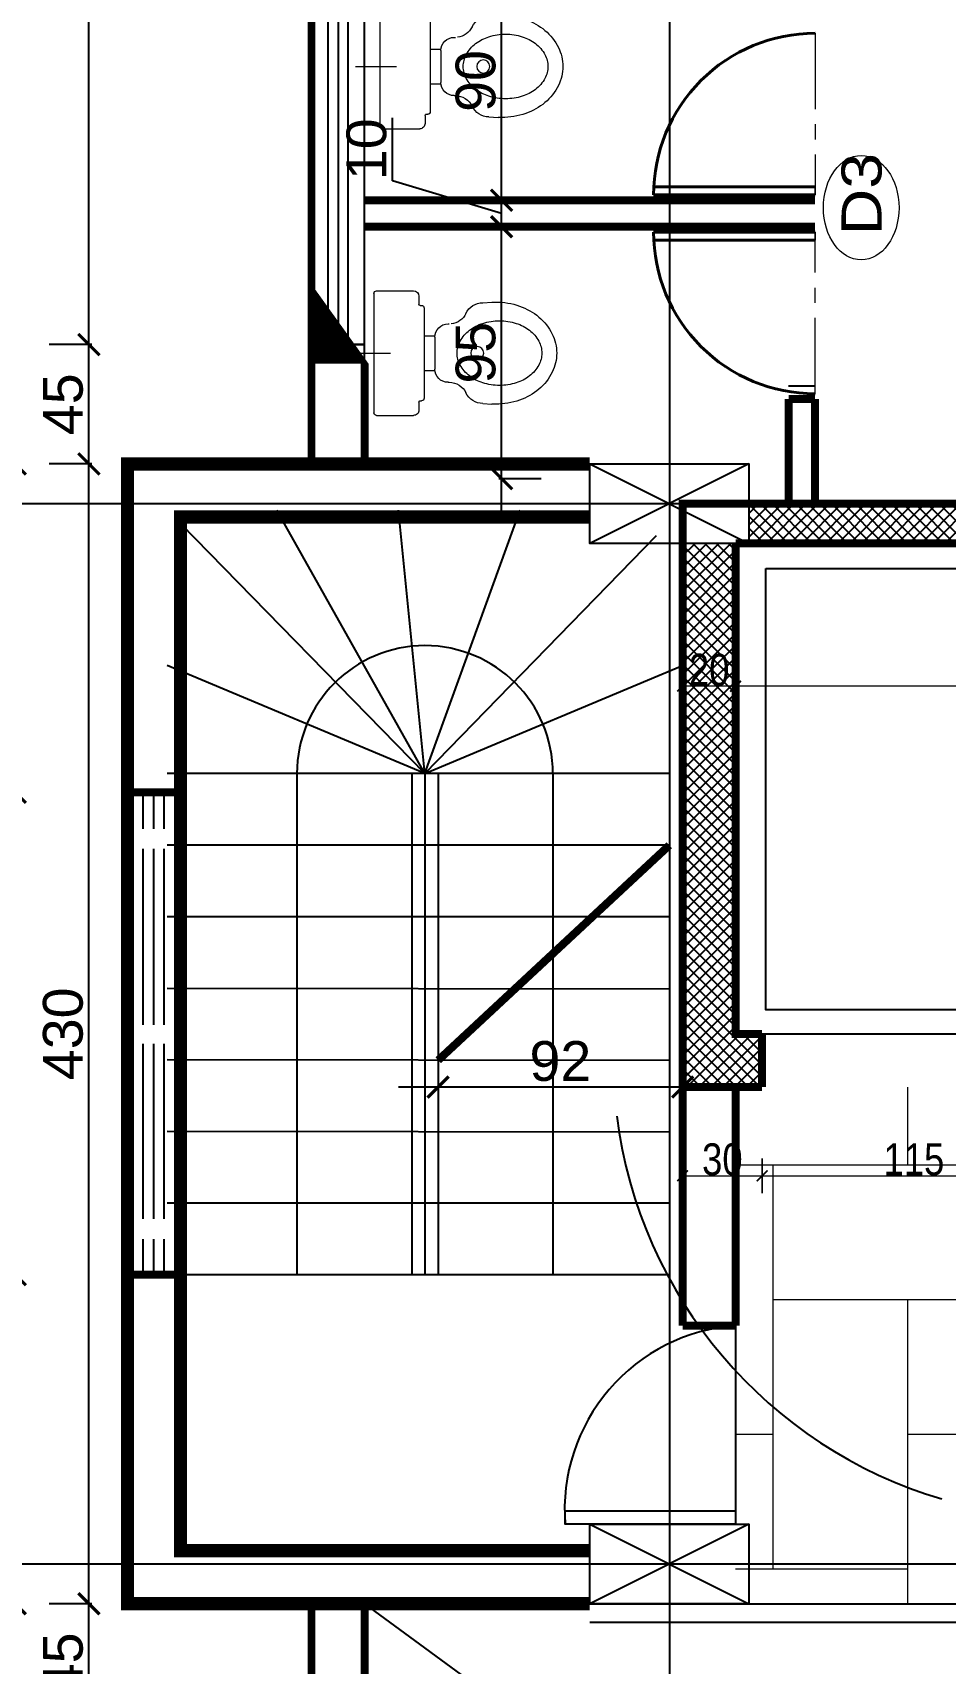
# Model space of a CAD drawing. Extents: x 250879 to 348495, y -51522 to -9360.
# Drawn here: x 292684 to 293029, y -21930 to -21315 of the extents above; entities that cross this region are included whole.
import ezdxf

# ---------------------------------------------------------------- set-up
doc = ezdxf.new("R2010")
doc.units = 0
doc.linetypes.add('CENTER', pattern=[50.800000000000004, 31.75, -6.349999999999999, 6.349999999999999, -6.349999999999999])
doc.layers.get('0').update_dxf_attribs({"linetype": 'CONTINUOUS'})
doc.layers.get('DEFPOINTS').update_dxf_attribs({"color": 9, "linetype": 'CONTINUOUS'})
for name, color, linetype, lineweight in [('A-Axis', 1, 'CENTER', 9), ('A-Door', 5, 'CONTINUOUS', 15), ('A-text finishing', 6, 'CONTINUOUS', 13), ('A-text function', 30, 'CONTINUOUS', 20), ('dimention', 151, 'CONTINUOUS', 13), ('FURN', 126, 'CONTINUOUS', 9), ('SECTION-ar', 131, 'CONTINUOUS', 40)]:
    doc.layers.add(name, color=color, linetype=linetype, lineweight=lineweight)
for name, color, linetype in [('AXIS', 1, 'CONTINUOUS'), ('COLUMN', 5, 'CONTINUOUS'), ('FURNITURE', 4, 'CONTINUOUS'), ('HATCH', 8, 'CONTINUOUS'), ('WALL', 7, 'CONTINUOUS'), ('WALL1', 2, 'CONTINUOUS')]:
    doc.layers.add(name, color=color, linetype=linetype)
doc.styles.add('ARIAL', font='BOD_CR.TTF', dxfattribs={"width": 1.199999999999999})
doc.styles.get("Standard").update_dxf_attribs({"font": 'sanss___.ttf', "height": 15})
doc.styles.add('yon', font='ARIALN.TTF')
doc.dimstyles.new('CM', dxfattribs={"dimscale": 0, "dimtxt": 12, "dimasz": 0.4, "dimexe": 50, "dimexo": 1000, "dimgap": 0.03, "dimtad": 1, "dimdec": 0, "dimzin": 0, "dimdsep": 46, "dimtxsty": 'yon', "dimblk": 'Ar thick3', "dimcen": 3, "dimdle": 8, "dimse1": 1, "dimse2": 1, "dimclrd": 8, "dimclre": 8, "dimclrt": 30, "dimadec": 0, "dimazin": 0, "dimtfac": 1, "dimtdec": 0, "dimtix": 1, "dimtmove": 1, "dimatfit": 3, "dimfxl": 50, "dimtolj": 1, "dimtzin": 0, "dimlwd": 9, "dimarcsym": 0})
doc.dimstyles.new('STANDARD$0', dxfattribs={"dimscale": 0, "dimtxt": 12, "dimasz": 8, "dimexe": 15, "dimexo": 0.0625, "dimgap": 2, "dimtad": 1, "dimdec": 0, "dimzin": 0, "dimdsep": 46, "dimtxsty": 'Standard', "dimblk1": 'ARCHTICK', "dimblk2": 'ARCHTICK', "dimsah": 1, "dimcen": 0.09, "dimdle": 15, "dimclrd": 3, "dimclre": 3, "dimclrt": 3, "dimazin": 0, "dimtfac": 1, "dimtdec": 0, "dimtofl": 0, "dimtmove": 1, "dimatfit": 3, "dimldrblk": 'ARCHTICK', "dimfxl": 1.045499999999997, "dimfxlon": 1, "dimtolj": 1, "dimtzin": 0, "dimarcsym": 0})

# ---------------------------------------------------------------- blocks, each defined once
blk = doc.blocks.new('COLUMN')
at = {"layer": 'AXIS'}
for p, q in [((236924.6994773077, -9644.256519553426), (236984.6994773077, -9674.256519553426)), ((236984.6994773077, -9644.256519553426), (236924.6994773077, -9674.256519553426))]:
    blk.add_line(p, q, dxfattribs=at)
at = {"layer": 'COLUMN'}
blk.add_lwpolyline([(236924.6994773077, -9644.256519553426), (236984.6994773077, -9644.256519553426), (236984.6994773077, -9674.256519553426), (236924.6994773077, -9674.256519553426)], close=True, dxfattribs=at)
blk = doc.blocks.new('AXISG')
at = {"layer": 'AXIS'}
for p, q in [((305954.8837600994, -19949.16446858895), (305954.8837600994, -23524.12586554483)), ((305595.8120795863, -21492.8329642961), (307936.9012656476, -21492.8329642961)), ((305587.5163161242, -21892.8329642961), (307936.9012656476, -21892.8329642961))]:
    blk.add_line(p, q, dxfattribs=at)
at = {"layer": 'WALL', "linetype": 'Continuous'}
for p in [(69000.18428279168, -11833.57644474268), (69000.18428279168, -12233.57644474268)]:
    blk.add_blockref('COLUMN', p, dxfattribs=at)
blk = doc.blocks.new('_ARCHTICK')
at = {"color": 0, "linetype": 'ByBlock', "const_width": 0.15}
blk.add_lwpolyline([(-0.5, -0.5), (0.5, 0.5)], dxfattribs=at)
blk = doc.blocks.new('*D185')
at = {"layer": 'DEFPOINTS', "color": 0, "linetype": 'Continuous', "transparency": 16777216}
for p in [(292837.227374186, -21692.91525742906), (292837.227374186, -21712.91525742906), (292929.4429352068, -21712.91525742906)]:
    blk.add_point(p, dxfattribs=at)
at = {"layer": 'WALL', "color": 3, "linetype": 'Continuous', "lineweight": -2, "transparency": 16777216}
for p, q in [((292929.4429352068, -21712.91525742906), (292929.4429352068, -21697.91525742906)), ((292944.4429352068, -21712.91525742906), (292822.227374186, -21712.91525742906)), ((292837.227374186, -21711.86975742906), (292837.227374186, -21727.91525742906))]:
    blk.add_line(p, q, dxfattribs=at)
at = {"layer": 'WALL', "color": 3, "linetype": 'Continuous', "lineweight": -2, "transparency": 16777216, "xscale": 8, "yscale": 8, "zscale": 8, "rotation": 180}
blk.add_blockref('_ARCHTICK', (292837.227374186, -21712.91525742906), dxfattribs=at)
at = {"layer": 'WALL', "color": 3, "linetype": 'Continuous', "lineweight": -2, "transparency": 16777216, "xscale": 8, "yscale": 8, "zscale": 8}
blk.add_blockref('_ARCHTICK', (292929.4429352068, -21712.91525742906), dxfattribs=at)
at = {"layer": 'WALL', "color": 3, "linetype": 'Continuous', "transparency": 16777216, "insert": (292883.3351546964, -21703.1889199805), "char_height": 15, "attachment_point": 5}
blk.add_mtext('\\A1;92', dxfattribs=at)
blk = doc.blocks.new('*D212')
at = {"layer": 'DEFPOINTS', "color": 0, "linetype": 'Continuous', "transparency": 16777216}
for p in [(292861.1347276957, -21388.37987310439), (292866.2445132398, -21388.37987310439), (292859.4161345786, -21483.37987310434)]:
    blk.add_point(p, dxfattribs=at)
at = {"layer": 'WALL', "color": 3, "linetype": 'Continuous', "lineweight": -2, "transparency": 16777216}
for p, q in [((292861.1347276957, -21498.37987310434), (292861.1347276957, -21373.37987310439)), ((292862.1802276957, -21388.37987310439), (292846.1347276957, -21388.37987310439)), ((292860.0892276957, -21483.37987310434), (292876.1347276957, -21483.37987310434))]:
    blk.add_line(p, q, dxfattribs=at)
at = {"layer": 'WALL', "color": 3, "linetype": 'Continuous', "lineweight": -2, "transparency": 16777216, "xscale": 8, "yscale": 8, "zscale": 8}
for p, rotation in [((292861.1347276957, -21388.37987310439), 90), ((292861.1347276957, -21483.37987310434), 270)]:
    blk.add_blockref('_ARCHTICK', p, dxfattribs=dict(at, rotation=rotation))
at = {"layer": 'WALL', "color": 3, "linetype": 'Continuous', "transparency": 16777216, "insert": (292851.4083902471, -21435.87987310432), "char_height": 15, "attachment_point": 5, "rotation": 90}
blk.add_mtext('\\A1;95', dxfattribs=at)
blk = doc.blocks.new('*D213')
at = {"layer": 'DEFPOINTS', "color": 0, "linetype": 'Continuous', "transparency": 16777216}
for p in [(292861.1347276957, -21378.37987310439), (292898.2114552974, -21378.37987310439), (292835.1858145416, -21388.37987310439)]:
    blk.add_point(p, dxfattribs=at)
at = {"layer": 'WALL', "color": 3, "linetype": 'Continuous', "lineweight": -2, "transparency": 16777216}
for p, q in [((292819.95571535, -21371.02616940069), (292819.95571535, -21347.25250684925)), ((292861.1347276957, -21403.37987310439), (292861.1347276957, -21363.37987310439)), ((292861.1347276957, -21383.37987310439), (292819.95571535, -21371.02616940069)), ((292862.1802276957, -21378.37987310439), (292846.1347276957, -21378.37987310439)), ((292860.0892276957, -21388.37987310439), (292876.1347276957, -21388.37987310439))]:
    blk.add_line(p, q, dxfattribs=at)
at = {"layer": 'WALL', "color": 3, "linetype": 'Continuous', "lineweight": -2, "transparency": 16777216, "xscale": 8, "yscale": 8, "zscale": 8}
for p, rotation in [((292861.1347276957, -21378.37987310439), 90), ((292861.1347276957, -21388.37987310439), 270)]:
    blk.add_blockref('_ARCHTICK', p, dxfattribs=dict(at, rotation=rotation))
at = {"layer": 'WALL', "color": 3, "linetype": 'Continuous', "transparency": 16777216, "insert": (292810.2293779014, -21359.13933812493), "char_height": 15, "attachment_point": 5, "rotation": 90}
blk.add_mtext('\\A1;10', dxfattribs=at)
blk = doc.blocks.new('*D214')
at = {"layer": 'DEFPOINTS', "color": 0, "linetype": 'Continuous', "transparency": 16777216}
for p in [(292861.1347276957, -21288.37987310439), (292887.2955304947, -21288.37987310439), (292898.2114552974, -21378.37987310439)]:
    blk.add_point(p, dxfattribs=at)
at = {"layer": 'WALL', "color": 3, "linetype": 'Continuous', "lineweight": -2, "transparency": 16777216}
for p, q in [((292861.1347276957, -21393.37987310439), (292861.1347276957, -21273.37987310439)), ((292862.1802276957, -21288.37987310439), (292846.1347276957, -21288.37987310439)), ((292862.1802276957, -21378.37987310439), (292846.1347276957, -21378.37987310439))]:
    blk.add_line(p, q, dxfattribs=at)
at = {"layer": 'WALL', "color": 3, "linetype": 'Continuous', "lineweight": -2, "transparency": 16777216, "xscale": 8, "yscale": 8, "zscale": 8}
for p, rotation in [((292861.1347276957, -21288.37987310439), 90), ((292861.1347276957, -21378.37987310439), 270)]:
    blk.add_blockref('_ARCHTICK', p, dxfattribs=dict(at, rotation=rotation))
at = {"layer": 'WALL', "color": 3, "linetype": 'Continuous', "transparency": 16777216, "insert": (292851.4083902471, -21333.37987310435), "char_height": 15, "attachment_point": 5, "rotation": 90}
blk.add_mtext('\\A1;90', dxfattribs=at)
blk = doc.blocks.new('D70')
at = {"layer": 'A-Axis'}
blk.add_line((307725.0642755921, -30884.76289640172), (307725.0642755921, -30817.07946808813), dxfattribs=at)
at = {"layer": 'A-Door'}
for p, q in [((307725.0642755921, -30817.07946808813), (307725.0642755921, -30820.45102590095)), ((307792.7477039057, -30817.07946808813), (307792.7477039057, -30820.45102590095))]:
    blk.add_line(p, q, dxfattribs=at)
at = {"layer": 'SECTION-ar', "ltscale": 20}
for p, q in [((307725.0642755921, -30817.07946808813), (307792.7477039057, -30817.07946808813)), ((307792.7477039057, -30820.45102590095), (307725.0642755921, -30820.45102590096))]:
    blk.add_line(p, q, dxfattribs=at)
at = {"layer": 'SECTION-ar', "ltscale": 20, "extrusion": (0, 0, -1)}
blk.add_ellipse((307725.0642755921, -30817.07946808812), major_axis=(-47.85941113449373, 47.85941113449371), ratio=0.9999999999997696, start_param=2.356194490192229, end_param=3.926990816987356, dxfattribs=at)
blk = doc.blocks.new('TOILET')
for p, q in [((1.42e-14, 0.0920005549881893), (-1.42e-14, -0.0627298281180799)), ((-0.2250000000000369, 0), (0.2250000000000369, 0)), ((-0.2350000000000278, -0.0100000000000051), (-0.2349999999999994, -0.149999999999963)), ((0.2350000000000278, -0.0100000000000051), (0.2350000000000278, -0.1499999999999773)), ((-0.2149999999999892, -0.1699999999999591), (-0.1850000000000165, -0.1699999999999591)), ((-0.180000000000021, -0.1749999999999545), (-0.180000000000021, -0.17999999999995)), ((0.1799999999999926, -0.1749999999999545), (0.1799999999999926, -0.17999999999995)), ((0.184999999999988, -0.1699999999999591), (0.2150000000000176, -0.1699999999999733)), ((-0.1700000000000301, -0.1899999999999551), (0.1700000000000017, -0.1899999999999551)), ((-0.0649999999999551, -0.1899999999999551), (-0.0649999999999551, -0.230250628144617)), ((-0.0599999999999881, -0.2299999999999613), (0.0600000000000165, -0.2299999999999756)), ((0.0650000000000119, -0.1899999999999551), (0.0650000000000119, -0.2302506281446455)), ((-0.1099999999999994, -0.2799999999999585), (-0.1099999999999994, -0.2843671447610916)), ((0.1100000000000278, -0.2799999999999727), (0.1100000000000278, -0.2843671447648575)), ((-0.1899999999999835, -0.4108582511738206), (-0.1921942687095139, -0.4455287479287762)), ((0.1899999999999835, -0.4108582511738348), (0.1921942687095424, -0.4455287479287762))]:
    blk.add_line(p, q)
blk.add_lwpolyline([(1.42e-14, -0.3142484466677757, 0.124940132211905), (-0.0448875361360734, -0.3256428226940216, 0.1058033347124543), (-0.0862508156472046, -0.3610526170990624, 0.0866504525014975), (-0.1122687594558585, -0.4111386203364021, 0.0767072297481512), (-0.1219770732540013, -0.4740478801299162, 0.0767072297480998), (-0.1122687594558585, -0.5369571399234729, 0.08665045250132201), (-0.0862508156472046, -0.5870431431607699, 0.1058033347123541), (-0.0448875361360734, -0.622452937565825, 0.124940132211754), (1.42e-14, -0.6338473135920566, 0.1249401322118307), (0.0448875361360734, -0.622452937565825, 0.1058033347125261), (0.086250815647233, -0.5870431431607699, 0.0866504525015058), (0.1122687594559153, -0.5369571399233735, 0.0767072297479977), (0.1219770732540297, -0.4740478801299162, 0.0767072297478614), (0.1122687594559437, -0.41113862033653, 0.08665045250157301), (0.086250815647233, -0.3610526170990624, 0.1058033347126552), (0.0448875361361019, -0.32564282269405, 0.1249401322122071)], format="xyb", close=True)
for points in [[(-0.1921942687095139, -0.4455287479287762, 0.0132118733683078), (-0.1925767201674802, -0.4599999999999654, 0.0836533908698555), (-0.1774512425788117, -0.5497729966895833, 0.0910585749032859), (-0.1361723047290724, -0.622634559672875, 0.1039527655389793), (-0.0719155897296702, -0.6731840259616462, 0.1153588042675375), (1.42e-14, -0.6899999999999693, 0.1153588042676263)], [(1.42e-14, -0.6899999999999693, 0.1153588042676263), (0.0719155897296418, -0.6731840259616462, 0.1039527655391966), (0.1361723047291008, -0.622634559672875, 0.0910585749032859), (0.1774512425788401, -0.5497729966895833, 0.0836533908698555), (0.1925767201675086, -0.4599999999999654, 0.0132118733682955), (0.1921942687095424, -0.4455287479287762, 0.0910585749033702)]]:
    blk.add_lwpolyline(points, format="xyb")
blk.add_circle((1.42e-14, -0.3898931670839545), 0.0245844573011453)
for centre, radius, start, end in [((-0.2250000000000369, -0.0100000000000051), 0.01, 90, 180), ((0.2250000000000369, -0.0100000000000051), 0.01, 0, 90.00000000000178), ((-0.2149999999999892, -0.149999999999963), 0.02, 180.0000000000102, 269.9999999999981), ((-0.1850000000000165, -0.1749999999999545), 0.005, 0, 89.99999999999773), ((-0.1700000000000301, -0.17999999999995), 0.01, 180, 270), ((0.1700000000000017, -0.17999999999995), 0.01, 269.9999999999981, 0), ((0.184999999999988, -0.1749999999999545), 0.005, 89.99999999998575, 180), ((0.2150000000000176, -0.1499999999999773), 0.02, 269.9999999999981, 0), ((-0.0599999999999881, -0.2799999999999585), 0.05, 89.99999999999193, 180), ((0.0600000000000165, -0.2799999999999727), 0.05, 0, 89.99999999999646), ((-0.1799999999999926, -0.2843671447610916), 0.07, 295.3769335241037, 353.5887963686275), ((0.180000000000021, -0.2843671447648575), 0.07, 180, 244.6230664752254), ((-0.1199999999999903, -0.4108582511738206), 0.07, 115.3769335241, 180.0000000000035), ((0.1199999999999903, -0.4108582511738348), 0.07, 0, 64.62306647523387)]:
    blk.add_arc(centre, radius, start, end)
blk = doc.blocks.new('*D764')
at = {"layer": 'DEFPOINTS', "color": 0, "linetype": 'Continuous', "transparency": 16777216}
for p in [(292705.4552457123, -21907.83296429605), (292789.4429352071, -21907.83296429605), (292789.4429352071, -21952.83296429573)]:
    blk.add_point(p, dxfattribs=at)
at = {"layer": 'WALL', "color": 3, "linetype": 'Continuous', "lineweight": -2, "transparency": 16777216}
for p, q in [((292705.4552457123, -21967.83296429573), (292705.4552457123, -21892.83296429605)), ((292706.5007457123, -21907.83296429605), (292690.4552457123, -21907.83296429605)), ((292706.5007457123, -21952.83296429573), (292690.4552457123, -21952.83296429573))]:
    blk.add_line(p, q, dxfattribs=at)
at = {"layer": 'WALL', "color": 3, "linetype": 'Continuous', "lineweight": -2, "transparency": 16777216, "xscale": 8, "yscale": 8, "zscale": 8}
for p, rotation in [((292705.4552457123, -21907.83296429605), 90), ((292705.4552457123, -21952.83296429573), 270)]:
    blk.add_blockref('_ARCHTICK', p, dxfattribs=dict(at, rotation=rotation))
at = {"layer": 'WALL', "color": 3, "linetype": 'Continuous', "transparency": 16777216, "insert": (292695.7289082637, -21930.33296429584), "char_height": 15, "attachment_point": 5, "rotation": 90}
blk.add_mtext('\\A1;45', dxfattribs=at)
blk = doc.blocks.new('*D765')
at = {"layer": 'DEFPOINTS', "color": 0, "linetype": 'Continuous', "transparency": 16777216}
for p in [(292705.4552457123, -21477.8329642961), (292720.0118131653, -21477.8329642961), (292789.4429352071, -21907.83296429605)]:
    blk.add_point(p, dxfattribs=at)
at = {"layer": 'WALL', "color": 3, "linetype": 'Continuous', "lineweight": -2, "transparency": 16777216}
for p, q in [((292705.4552457123, -21922.83296429605), (292705.4552457123, -21462.8329642961)), ((292706.5007457123, -21477.8329642961), (292690.4552457123, -21477.8329642961)), ((292706.5007457123, -21907.83296429605), (292690.4552457123, -21907.83296429605))]:
    blk.add_line(p, q, dxfattribs=at)
at = {"layer": 'WALL', "color": 3, "linetype": 'Continuous', "lineweight": -2, "transparency": 16777216, "xscale": 8, "yscale": 8, "zscale": 8}
for p, rotation in [((292705.4552457123, -21477.8329642961), 90), ((292705.4552457123, -21907.83296429605), 270)]:
    blk.add_blockref('_ARCHTICK', p, dxfattribs=dict(at, rotation=rotation))
at = {"layer": 'WALL', "color": 3, "linetype": 'Continuous', "transparency": 16777216, "insert": (292695.7186201979, -21692.83296429603), "char_height": 15, "attachment_point": 5, "rotation": 90}
blk.add_mtext('\\A1;430', dxfattribs=at)
blk = doc.blocks.new('*D766')
at = {"layer": 'DEFPOINTS', "color": 0, "linetype": 'Continuous', "transparency": 16777216}
for p in [(292705.4552457123, -21432.83296429462), (292789.4429352063, -21432.83296429462), (292720.0118131653, -21477.8329642961)]:
    blk.add_point(p, dxfattribs=at)
at = {"layer": 'WALL', "color": 3, "linetype": 'Continuous', "lineweight": -2, "transparency": 16777216}
for p, q in [((292705.4552457123, -21492.8329642961), (292705.4552457123, -21417.83296429462)), ((292706.5007457123, -21432.83296429462), (292690.4552457123, -21432.83296429462)), ((292706.5007457123, -21477.8329642961), (292690.4552457123, -21477.8329642961))]:
    blk.add_line(p, q, dxfattribs=at)
at = {"layer": 'WALL', "color": 3, "linetype": 'Continuous', "lineweight": -2, "transparency": 16777216, "xscale": 8, "yscale": 8, "zscale": 8}
for p, rotation in [((292705.4552457123, -21432.83296429462), 90), ((292705.4552457123, -21477.8329642961), 270)]:
    blk.add_blockref('_ARCHTICK', p, dxfattribs=dict(at, rotation=rotation))
at = {"layer": 'WALL', "color": 3, "linetype": 'Continuous', "transparency": 16777216, "insert": (292695.7289082637, -21455.33296429531), "char_height": 15, "attachment_point": 5, "rotation": 90}
blk.add_mtext('\\A1;45', dxfattribs=at)
blk = doc.blocks.new('*D767')
at = {"layer": 'DEFPOINTS', "color": 0, "linetype": 'Continuous', "transparency": 16777216}
for p in [(292705.4552457123, -21152.83296429462), (292789.4429352068, -21152.83296429462), (292789.4429352063, -21432.83296429462)]:
    blk.add_point(p, dxfattribs=at)
at = {"layer": 'WALL', "color": 3, "linetype": 'Continuous', "lineweight": -2, "transparency": 16777216}
for p, q in [((292705.4552457123, -21447.83296429462), (292705.4552457123, -21137.83296429462)), ((292706.5007457123, -21152.83296429462), (292690.4552457123, -21152.83296429462)), ((292706.5007457123, -21432.83296429462), (292690.4552457123, -21432.83296429462))]:
    blk.add_line(p, q, dxfattribs=at)
at = {"layer": 'WALL', "color": 3, "linetype": 'Continuous', "lineweight": -2, "transparency": 16777216, "xscale": 8, "yscale": 8, "zscale": 8}
for p, rotation in [((292705.4552457123, -21152.83296429462), 90), ((292705.4552457123, -21432.83296429462), 270)]:
    blk.add_blockref('_ARCHTICK', p, dxfattribs=dict(at, rotation=rotation))
at = {"layer": 'WALL', "color": 3, "linetype": 'Continuous', "transparency": 16777216, "insert": (292695.7289082637, -21292.83296429457), "char_height": 15, "attachment_point": 5, "rotation": 90}
blk.add_mtext('\\A1;280', dxfattribs=at)
blk = doc.blocks.new('*D1297')
at = {"layer": 'DEFPOINTS', "color": 0, "linetype": 'Continuous', "transparency": 16777216}
for p in [(292677.6829448037, -21783.69286726223), (292720.011813165, -21783.69286726223), (292720.011813165, -21907.83296429614)]:
    blk.add_point(p, dxfattribs=at)
at = {"layer": 'WALL', "color": 3, "linetype": 'Continuous', "lineweight": -2, "transparency": 16777216}
for p, q in [((292677.6829448037, -21922.83296429614), (292677.6829448037, -21768.69286726223)), ((292678.7284448037, -21783.69286726223), (292662.6829448037, -21783.69286726223)), ((292678.7284448037, -21907.83296429614), (292662.6829448037, -21907.83296429614))]:
    blk.add_line(p, q, dxfattribs=at)
at = {"layer": 'WALL', "color": 3, "linetype": 'Continuous', "lineweight": -2, "transparency": 16777216, "xscale": 8, "yscale": 8, "zscale": 8}
for p, rotation in [((292677.6829448037, -21783.69286726223), 90), ((292677.6829448037, -21907.83296429614), 270)]:
    blk.add_blockref('_ARCHTICK', p, dxfattribs=dict(at, rotation=rotation))
at = {"layer": 'WALL', "color": 3, "linetype": 'Continuous', "transparency": 16777216, "insert": (292668.1829448037, -21845.76291577913), "char_height": 15, "attachment_point": 5, "rotation": 90}
blk.add_mtext('\\A1;124', dxfattribs=at)
blk = doc.blocks.new('*D1298')
at = {"layer": 'DEFPOINTS', "color": 0, "linetype": 'Continuous', "transparency": 16777216}
for p in [(292677.6829448037, -21601.72803795878), (292720.011813165, -21601.72803795878), (292720.011813165, -21783.69286726223)]:
    blk.add_point(p, dxfattribs=at)
at = {"layer": 'WALL', "color": 3, "linetype": 'Continuous', "lineweight": -2, "transparency": 16777216}
for p, q in [((292677.6829448037, -21798.69286726223), (292677.6829448037, -21586.72803795878)), ((292678.7284448037, -21601.72803795878), (292662.6829448037, -21601.72803795878)), ((292678.7284448037, -21783.69286726223), (292662.6829448037, -21783.69286726223))]:
    blk.add_line(p, q, dxfattribs=at)
at = {"layer": 'WALL', "color": 3, "linetype": 'Continuous', "lineweight": -2, "transparency": 16777216, "xscale": 8, "yscale": 8, "zscale": 8}
for p, rotation in [((292677.6829448037, -21601.72803795878), 90), ((292677.6829448037, -21783.69286726223), 270)]:
    blk.add_blockref('_ARCHTICK', p, dxfattribs=dict(at, rotation=rotation))
at = {"layer": 'WALL', "color": 3, "linetype": 'Continuous', "transparency": 16777216, "insert": (292667.9566073551, -21692.71045261046), "char_height": 15, "attachment_point": 5, "rotation": 90}
blk.add_mtext('\\A1;182', dxfattribs=at)
blk = doc.blocks.new('*D1299')
at = {"layer": 'DEFPOINTS', "color": 0, "linetype": 'Continuous', "transparency": 16777216}
for p in [(292677.6829448037, -21477.8329642961), (292720.011813165, -21477.8329642961), (292720.011813165, -21601.72803795878)]:
    blk.add_point(p, dxfattribs=at)
at = {"layer": 'WALL', "color": 3, "linetype": 'Continuous', "lineweight": -2, "transparency": 16777216}
for p, q in [((292677.6829448037, -21616.72803795878), (292677.6829448037, -21462.8329642961)), ((292678.7284448037, -21477.8329642961), (292662.6829448037, -21477.8329642961)), ((292678.7284448037, -21601.72803795878), (292662.6829448037, -21601.72803795878))]:
    blk.add_line(p, q, dxfattribs=at)
at = {"layer": 'WALL', "color": 3, "linetype": 'Continuous', "lineweight": -2, "transparency": 16777216, "xscale": 8, "yscale": 8, "zscale": 8}
for p, rotation in [((292677.6829448037, -21477.8329642961), 90), ((292677.6829448037, -21601.72803795878), 270)]:
    blk.add_blockref('_ARCHTICK', p, dxfattribs=dict(at, rotation=rotation))
at = {"layer": 'WALL', "color": 3, "linetype": 'Continuous', "transparency": 16777216, "insert": (292668.1829448037, -21539.78050112739), "char_height": 15, "attachment_point": 5, "rotation": 90}
blk.add_mtext('\\A1;124', dxfattribs=at)
blk = doc.blocks.new('Ar thick3')
at = {"layer": 'dimention'}
blk.add_line((0, 16.22270537386066), (0, -16.22270537385884), dxfattribs=at)
at = {"layer": 'dimention', "const_width": 1.5}
blk.add_lwpolyline([(-5, -5.099295543877815), (5, 4.900704456122184)], dxfattribs=at)
blk = doc.blocks.new('*D1451')
at = {"layer": 'DEFPOINTS', "color": 0, "linetype": 'Continuous', "transparency": 16777216}
for p in [(297555.6929382827, -10654.13114416689), (297555.6929382827, -10659.90911970424), (297776.1086301391, -10674.61633726078)]:
    blk.add_point(p, dxfattribs=at)
at = {"layer": 'WALL', "color": 8, "linetype": 'Continuous', "lineweight": 9, "transparency": 16777216}
blk.add_line((297775.7086301391, -10654.13114416689), (297556.0929382828, -10654.13114416689), dxfattribs=at)
at = {"layer": 'WALL', "color": 8, "linetype": 'Continuous', "lineweight": 9, "transparency": 16777216, "xscale": 0.4, "yscale": 0.4, "zscale": 0.4, "rotation": 180}
blk.add_blockref('Ar thick3', (297555.6929382827, -10654.13114416689), dxfattribs=at)
at = {"layer": 'WALL', "color": 8, "linetype": 'Continuous', "lineweight": 9, "transparency": 16777216, "xscale": 0.4, "yscale": 0.4, "zscale": 0.4}
blk.add_blockref('Ar thick3', (297776.1086301391, -10654.13114416689), dxfattribs=at)
at = {"layer": 'WALL', "color": 30, "linetype": 'Continuous', "transparency": 16777216, "insert": (297665.9007842109, -10647.97426831423), "char_height": 12, "attachment_point": 5, "style": 'yon'}
blk.add_mtext('\\A1;220', dxfattribs=at)
blk = doc.blocks.new('*D1444')
at = {"layer": 'DEFPOINTS', "color": 0, "linetype": 'Continuous', "transparency": 16777216}
for p in [(297535.6929382827, -10654.13114416689), (297535.6929382827, -10654.13114416689), (297555.6929382827, -10654.13114416689)]:
    blk.add_point(p, dxfattribs=at)
at = {"layer": 'WALL', "color": 8, "linetype": 'Continuous', "lineweight": 9, "transparency": 16777216}
blk.add_line((297555.2929382827, -10654.13114416689), (297536.0929382828, -10654.13114416689), dxfattribs=at)
at = {"layer": 'WALL', "color": 8, "linetype": 'Continuous', "lineweight": 9, "transparency": 16777216, "xscale": 0.4, "yscale": 0.4, "zscale": 0.4, "rotation": 180}
blk.add_blockref('Ar thick3', (297535.6929382827, -10654.13114416689), dxfattribs=at)
at = {"layer": 'WALL', "color": 8, "linetype": 'Continuous', "lineweight": 9, "transparency": 16777216, "xscale": 0.4, "yscale": 0.4, "zscale": 0.4}
blk.add_blockref('Ar thick3', (297555.6929382827, -10654.13114416689), dxfattribs=at)
at = {"layer": 'WALL', "color": 30, "linetype": 'Continuous', "transparency": 16777216, "insert": (297545.6929382827, -10647.97426831423), "char_height": 12, "attachment_point": 5, "style": 'yon'}
blk.add_mtext('\\A1;20', dxfattribs=at)
blk = doc.blocks.new('*D1445')
at = {"layer": 'DEFPOINTS', "color": 0, "linetype": 'Continuous', "transparency": 16777216}
for p in [(297535.6929382827, -10816.26103900941), (297565.6929382827, -10816.26103900941), (297565.6929382827, -10838.81716447837)]:
    blk.add_point(p, dxfattribs=at)
at = {"layer": 'WALL', "color": 8, "linetype": 'Continuous', "lineweight": 9, "transparency": 16777216}
blk.add_line((297536.0929382828, -10838.81716447837), (297565.2929382827, -10838.81716447837), dxfattribs=at)
at = {"layer": 'WALL', "color": 8, "linetype": 'Continuous', "lineweight": 9, "transparency": 16777216, "xscale": 0.4, "yscale": 0.4, "zscale": 0.4, "rotation": 180}
blk.add_blockref('Ar thick3', (297535.6929382827, -10838.81716447837), dxfattribs=at)
at = {"layer": 'WALL', "color": 8, "linetype": 'Continuous', "lineweight": 9, "transparency": 16777216, "xscale": 0.4, "yscale": 0.4, "zscale": 0.4}
blk.add_blockref('Ar thick3', (297565.6929382827, -10838.81716447837), dxfattribs=at)
at = {"layer": 'WALL', "color": 30, "linetype": 'Continuous', "transparency": 16777216, "insert": (297550.6929382827, -10832.66028862571), "char_height": 12, "attachment_point": 5, "style": 'yon'}
blk.add_mtext('\\A1;30', dxfattribs=at)
blk = doc.blocks.new('*D1446')
at = {"layer": 'DEFPOINTS', "color": 0, "linetype": 'Continuous', "transparency": 16777216}
for p in [(297680.2277154075, -10805.33409480043), (297565.6929382827, -10816.26103900941), (297680.2277154075, -10838.81716447837)]:
    blk.add_point(p, dxfattribs=at)
at = {"layer": 'WALL', "color": 8, "linetype": 'Continuous', "lineweight": 9, "transparency": 16777216}
blk.add_line((297566.0929382828, -10838.81716447837), (297679.8277154075, -10838.81716447837), dxfattribs=at)
at = {"layer": 'WALL', "color": 8, "linetype": 'Continuous', "lineweight": 9, "transparency": 16777216, "xscale": 0.4, "yscale": 0.4, "zscale": 0.4, "rotation": 180}
blk.add_blockref('Ar thick3', (297565.6929382827, -10838.81716447837), dxfattribs=at)
at = {"layer": 'WALL', "color": 8, "linetype": 'Continuous', "lineweight": 9, "transparency": 16777216, "xscale": 0.4, "yscale": 0.4, "zscale": 0.4}
blk.add_blockref('Ar thick3', (297680.2277154075, -10838.81716447837), dxfattribs=at)
at = {"layer": 'WALL', "color": 30, "linetype": 'Continuous', "transparency": 16777216, "insert": (297622.9603268451, -10832.66028862571), "char_height": 12, "attachment_point": 5, "style": 'yon'}
blk.add_mtext('\\A1;115', dxfattribs=at)
blk = doc.blocks.new('*D1604')
at = {"layer": 'DEFPOINTS', "color": 0, "linetype": 'Continuous', "transparency": 16777216}
for p in [(292809.4429352071, -21907.83296429605), (293701.8948077681, -21914.83296429616), (293701.8948077681, -21983.23886860779)]:
    blk.add_point(p, dxfattribs=at)
at = {"layer": 'WALL', "color": 8, "linetype": 'Continuous', "lineweight": 9, "transparency": 16777216}
blk.add_line((292809.8429352071, -21983.23886860779), (293701.494807768, -21983.23886860779), dxfattribs=at)
at = {"layer": 'WALL', "color": 8, "linetype": 'Continuous', "lineweight": 9, "transparency": 16777216, "xscale": 0.4, "yscale": 0.4, "zscale": 0.4, "rotation": 180}
blk.add_blockref('Ar thick3', (292809.4429352071, -21983.23886860779), dxfattribs=at)
at = {"layer": 'WALL', "color": 8, "linetype": 'Continuous', "lineweight": 9, "transparency": 16777216, "xscale": 0.4, "yscale": 0.4, "zscale": 0.4}
blk.add_blockref('Ar thick3', (293701.8948077681, -21983.23886860779), dxfattribs=at)
at = {"layer": 'WALL', "color": 30, "linetype": 'Continuous', "transparency": 16777216, "insert": (293255.6688714876, -21977.08199275513), "char_height": 12, "attachment_point": 5, "style": 'yon'}
blk.add_mtext('\\A1;892', dxfattribs=at)
blk = doc.blocks.new('LIFTG')
at = {"layer": 'AXIS'}
h = blk.add_hatch(dxfattribs=at)
h.set_pattern_fill('ANSI37', color=256, style=0)
h.set_pattern_definition([(45, (0, 7293.675306768782), (-2.245064030267288, 2.245064030267288), []), (135, (0, 7293.675306768782), (-2.245064030267288, -2.245064030267288), [])])
h.paths.add_polyline_path([(298036.2110067373, -10599.99122472465), (298036.2110067373, -10585.25180166747), (298001.1698164353, -10585.25180166748), (298001.1698164353, -10600.25180166747), (298016.2110067373, -10600.25180166747), (298016.2110067373, -10785.33409480043), (298036.2110067373, -10785.33409480043)])
h.paths.add_polyline_path([(298036.2110067373, -10785.33409480043), (298006.2110067373, -10785.33409480043), (298006.2110067373, -10805.33409480043), (298036.2110067373, -10805.33409480043)])
h.paths.add_polyline_path([(297941.1698164353, -10585.25180166753), (297775.9313773591, -10585.25180166753), (297775.9313773591, -10600.25180166747), (297941.1698164353, -10600.25180166747)])
h.paths.add_polyline_path([(297971.1698164355, -10585.25180166747), (297941.1698164353, -10585.25180166747), (297941.1698164353, -10600.25180166756)])
h.paths.add_polyline_path([(297971.1698164353, -10585.25180166755), (297941.1698164353, -10600.25180166753), (297971.1698164353, -10600.25180166753)], flags=17)
h.paths.add_polyline_path([(297971.1698164353, -10585.2518016675), (297971.1698164352, -10600.25180166753), (298001.1698164353, -10600.25180166753)])
h.paths.add_polyline_path([(298001.1698164353, -10585.25180166747), (297971.1698164352, -10585.25180166747), (298001.1698164353, -10600.25180166753)])
h.paths.add_polyline_path([(297796.515308151, -10600.25180166747), (297776.1086301391, -10600.25180166747), (297776.1086301392, -10785.33409480043), (297796.515308151, -10785.33409480043)])
h.paths.add_polyline_path([(297891.1698164351, -10785.33409480043), (297775.9313773591, -10785.33409480043), (297775.9313773591, -10805.33409480043), (297891.1698164353, -10805.33409480043)])
h.paths.add_polyline_path([(297775.9313773591, -10785.33409480043), (297680.2277154075, -10785.33409480043), (297680.2277154075, -10805.33409480043), (297775.9313773591, -10805.33409480043)])
h.paths.add_polyline_path([(297775.9313773591, -10585.25180166753), (297560.6929382829, -10585.25180166753), (297560.6929382829, -10600.25180166747), (297775.9313773591, -10600.25180166747)])
h.paths.add_polyline_path([(297555.6929382828, -10600.25180166753), (297535.6929382828, -10600.25180166753), (297535.6929382827, -10785.33409480043), (297555.6929382827, -10785.33409480043)])
h.paths.add_polyline_path([(297565.6929382827, -10785.33409480043), (297555.6929382827, -10785.33409480043), (297535.6929382827, -10785.33409480043), (297535.6929382827, -10805.33409480043), (297565.6929382827, -10805.33409480043)])
h.paths.add_polyline_path([(297796.9588744602, -10591.7494569241), (297825.6522900981, -10591.7494569241), (297825.6522900981, -10614.70213182122), (297796.9588744602, -10614.70213182122)], flags=9)
h.paths.add_polyline_path([(297535.5797049949, -10638.84739246158), (297555.8061715706, -10638.84739246158), (297555.8061715706, -10657.1011441669), (297535.5797049949, -10657.1011441669)], flags=9)
at = {"layer": 'FURNITURE'}
blk.add_line((297680.2277154075, -10785.33409480043), (297565.6929382827, -10785.33409480043), dxfattribs=at)
at = {"layer": 'FURNITURE', "ltscale": 3}
blk.add_lwpolyline([(297567.0657032471, -10609.75113747563), (297746.825245232, -10609.75113747563), (297746.825245232, -10776.20205799144), (297567.0657032471, -10776.20205799144)], close=True, dxfattribs=at)
at = {"layer": 'WALL', "ltscale": 3}
for p, q in [((297560.6929382827, -10585.25180166747), (297941.1698164352, -10585.25180166747)), ((297560.6929382829, -10585.25180166753), (297941.1698164353, -10585.25180166753)), ((297560.6929382829, -10585.25180166753), (297941.1698164353, -10585.25180166753))]:
    blk.add_line(p, q, dxfattribs=at)
at = {"layer": 'WALL', "linetype": 'Continuous', "const_width": 3}
for points in [[(297535.6929382827, -10785.33409480043), (297535.6929382827, -10785.33409480043), (297535.6929382827, -10585.25180166753), (297941.1698164353, -10585.25180166753)], [(297560.6929382827, -10585.25180166747), (297941.1698164352, -10585.25180166747)], [(297560.6929382829, -10585.25180166753), (297941.1698164353, -10585.25180166753)], [(297565.6929382827, -10805.33409480043), (297535.6929382827, -10805.33409480043), (297535.6929382827, -10600.25180166747)], [(297555.6929382827, -10600.25180166747), (297555.6929382827, -10785.33409480043)], [(297555.6929382827, -10600.25180166747), (298016.2110067373, -10600.25180166747), (298016.2110067373, -10785.33409480043), (298006.2110067373, -10785.33409480043)], [(297565.6929382827, -10785.33409480043), (297555.6929382827, -10785.33409480043), (297555.6929382827, -10600.25180166747)], [(297555.6929382827, -10785.33409480043), (297565.6929382827, -10785.33409480043)], [(297565.6929382827, -10785.33409480043), (297565.6929382827, -10805.33409480043)]]:
    blk.add_lwpolyline(points, dxfattribs=at)
at = {"layer": 'WALL', "linetype": 'Continuous'}
blk.add_blockref('COLUMN', (60575.99346097518, -925.9952821140469), dxfattribs=at)
for base, p1, p2, picture, middle in [((297535.6929382827, -10654.13114416689), (297555.6929382827, -10654.13114416689), (297535.6929382827, -10654.13114416689), '*D1444', (297545.6929382827, -10647.97426831423)), ((297555.6929382827, -10654.13114416689), (297776.1086301391, -10674.61633726078), (297555.6929382827, -10659.90911970424), '*D1451', (297665.9007842109, -10647.97426831423)), ((297680.2277154075, -10838.81716447837), (297565.6929382827, -10816.26103900941), (297680.2277154075, -10805.33409480043), '*D1446', (297622.9603268451, -10832.66028862571)), ((297565.6929382827, -10838.81716447837), (297535.6929382827, -10816.26103900941), (297565.6929382827, -10816.26103900941), '*D1445', (297550.6929382827, -10832.66028862571))]:
    dim = blk.add_linear_dim(base=base, p1=p1, p2=p2, dimstyle='CM', override={"dimscale": 1}, dxfattribs=at)
    dim.commit()
    dim.dimension.update_dxf_attribs({"geometry": picture, "text_midpoint": middle})

msp = doc.modelspace()

# ---------------------------------------------------------------- hatches: boundary and pattern name
at = {"layer": 'A-text function'}
h = msp.add_hatch(dxfattribs=at)
h.set_pattern_fill('AR-HBONE', color=256, scale=0.5, angle=45, style=0)
h.set_pattern_definition([(90, (0, 0), (-50.79999999999999, 50.80000000000001), [152.4, -50.8]), (180, (3.552713678800501e-15, 50.79996537400395), (-50.79999999999999, 50.80000000000001), [152.4, -50.8])])
h.paths.add_polyline_path([(293701.894807768, -21712.91525742906), (293701.8948077681, -20398.83802715887), (293375.464545979, -20398.83802715887), (293375.464545979, -20493.12765529695), (293374.9198133593, -20677.8329642961), (293560.6966629301, -20678.01156637107), (293560.6966629302, -21077.83296429588), (293394.9198133593, -21077.83296429611), (293394.9198133593, -21492.8329642961), (293480.1348287514, -21492.8329642961), (293480.1348287514, -21712.91525742906)])
h.paths.add_polyline_path([(293701.894807768, -21907.83296429616), (293701.894807768, -21712.91525742907), (292949.4429352068, -21712.91525742906), (292949.4429352068, -21907.83296429616)])

# ---------------------------------------------------------------- linework, layer by layer
at = {"layer": 'AXIS'}
for p, q in [((292924.4429352068, -19501.49473546498), (292924.4429352068, -23524.12586554483)), ((292654.8890785307, -21492.8329642961), (294906.460440755, -21492.8329642961)), ((292600.3072603259, -21892.8329642961), (294906.460440755, -21892.8329642961)), ((292809.4429352071, -21907.83296429605), (294405.7156147903, -23078.16213682806))]:
    msp.add_line(p, q, dxfattribs=at)
at = {"layer": 'FURN'}
msp.add_ellipse((292996.8358779375, -21381.20400147949), major_axis=(-1.205418003969182e-15, 19.68596994347172), ratio=0.7243809066411835, dxfattribs=at)
at = {"layer": 'FURNITURE', "ltscale": 3}
for p, q in [((292740.0118131653, -21500.33296429634), (292832.227374186, -21594.69286726222)), ((292832.227374186, -21594.69286726222), (292776.302623585, -21495.33296429634)), ((292832.227374186, -21594.69286726222), (292822.227374186, -21495.33296429634)), ((292832.227374186, -21594.69286726222), (292868.152124787, -21495.33296429634)), ((292919.4429352068, -21504.94869511186), (292832.227374186, -21594.69286726222)), ((292832.227374186, -21594.69286726222), (292735.0118131653, -21553.8624414829)), ((292832.227374186, -21594.69286726222), (292929.4429352068, -21553.8624414829)), ((292924.4429352068, -21594.69286726222), (292735.0118131653, -21594.69286726222)), ((292827.227374186, -21594.69286726222), (292827.227374186, -21783.69286726223)), ((292832.227374186, -21594.69286726222), (292832.2273741861, -21783.69286726223)), ((292837.227374186, -21594.69286726222), (292837.227374186, -21783.69286726223)), ((292725.7832899996, -21602.91935214852), (292725.7832899996, -21615.52634876897)), ((292733.7832899996, -21602.91935214852), (292733.7832899996, -21615.52634876897)), ((292725.7832899996, -21623.0263487689), (292725.7832899996, -21689.47808851366)), ((292733.7832899996, -21623.0263487689), (292733.7832899996, -21689.47808851366)), ((292924.4429352068, -21621.69286726222), (292735.0118131653, -21621.69286726222)), ((292924.4429352068, -21648.69286726223), (292735.0118131653, -21648.69286726223)), ((292924.4429352068, -21675.93036164151), (292735.0118131653, -21675.69286726223)), ((292725.7832899996, -21696.66525742909), (292725.7832899996, -21762.66330391605)), ((292733.7832899996, -21696.66525742909), (292733.7832899996, -21762.66330391605)), ((292924.4429352068, -21702.93036164151), (292735.0118131653, -21702.69286726223)), ((292924.4429352068, -21729.93036164151), (292735.0118131653, -21729.69286726223)), ((292924.4429352068, -21756.69286726223), (292735.0118131653, -21756.69286726223)), ((292725.7832899996, -21770.30416608926), (292725.7832899996, -21782.50155307246)), ((292733.7832899996, -21770.30416608926), (292733.7832899996, -21782.50155307246)), ((292924.4429352068, -21783.69286726223), (292735.0118131653, -21783.69286726223)), ((292949.4429352068, -21802.91525742905), (292949.4429352068, -21877.8329642961))]:
    msp.add_line(p, q, dxfattribs=at)
for points in [[(292894.4429352068, -21907.83296429616), (293694.8948077681, -21907.83296429616), (293694.8948077681, -21107.8329642961)], [(292894.4429352068, -21914.83296429616), (293701.8948077681, -21914.83296429616), (293701.8948077681, -21107.8329642961)]]:
    msp.add_lwpolyline(points, dxfattribs=at)
for points in [[(292809.4429352068, -21152.83296429465), (292789.4429352068, -21152.83296429462), (292789.4429352063, -21432.83296429462), (292809.4429352063, -21432.83296429465)], [(292795.6139948072, -21432.83296429463), (292803.2718756055, -21432.83296429464), (292803.271875606, -21152.83296429464), (292795.6139948076, -21152.83296429463)]]:
    msp.add_lwpolyline(points, close=True, dxfattribs=at)
at = {"layer": 'FURNITURE', "linetype": 'Continuous', "flags": 128}
msp.add_lwpolyline([(292949.4429352068, -21877.83296429607), (292885.1376181362, -21877.83296429607), (292885.1376181362, -21872.83296429607), (292949.4429352068, -21872.83296429607), (292949.4429352068, -21877.83296429607)], dxfattribs=at)
at = {"layer": 'FURNITURE', "linetype": 'Continuous'}
msp.add_arc((292954.6078996902, -21872.40554483044), 69.6819696998372, 94.25077415028964, 184.4672030973398, dxfattribs=at)
at = {"layer": 'HATCH', "linetype": 'ByBlock', "ltscale": 3}
msp.add_line((292948.7156147903, -21892.8329642961), (293366.7156147903, -21892.8329642961), dxfattribs=at)
at = {"layer": 'WALL', "linetype": 'Continuous'}
for p, q in [((292789.4429352085, -20272.66837802824), (292789.4429352085, -21477.8329642961)), ((292969.4161345788, -21448.37987310439), (292979.4161345788, -21448.37987310439)), ((292789.4429352085, -21477.8329642961), (292720.0118131653, -21477.83296429607)), ((292720.0118131653, -21477.83296429607), (292720.011813165, -21907.83296429605)), ((292783.9373174249, -21594.69286726222), (292783.9373174249, -21783.69286726223)), ((292880.5174309472, -21594.69286726222), (292880.5174309472, -21783.69286726223)), ((292729.7832899996, -21602.91935214852), (292729.7832899996, -21615.52634876897)), ((292729.7832899996, -21623.0263487689), (292729.7832899996, -21689.47808851366)), ((292729.7832899996, -21696.66525742909), (292729.7832899996, -21762.66330391605)), ((292729.7832899996, -21770.30416608926), (292729.7832899996, -21782.50155307246))]:
    msp.add_line(p, q, dxfattribs=at)
at = {"layer": 'WALL', "ltscale": 3}
msp.add_line((292834.4429352067, -21477.8329642961), (292924.4429352068, -21477.8329642961), dxfattribs=at)
msp.add_line((292834.4429352067, -21477.8329642961), (292924.4429352068, -21477.8329642961), dxfattribs=at)
at = {"layer": 'WALL', "linetype": 'Continuous', "const_width": 3}
for points in [[(292720.0118131653, -21907.83296429605), (292720.011813165, -21477.8329642961), (292789.4429352062, -21477.8329642961), (292789.4429352068, -20272.66837802973), (292904.4429352069, -20272.66837803012), (292904.4429352218, -20157.668377999), (294465.7156147903, -20157.66837802988), (294465.7156147906, -20272.66837803004), (294580.7156147904, -20272.66837802973), (294580.7156147903, -20707.8329642961), (294580.7156147903, -20707.8329642961), (294580.7156147903, -20707.8329642961), (293701.8948077681, -20709.57149138337), (293701.8948077681, -20497.31333556247)], [(292809.4429352065, -21378.37987310439), (292979.4161345788, -21378.37987310439)], [(292969.4161345788, -21378.37987310439), (292979.4161345788, -21378.37987310439)], [(292809.4429352064, -21388.37987310439), (292979.4161345788, -21388.37987310439)], [(292969.4161345788, -21388.37987310439), (292979.4161345788, -21388.37987310439)], [(292969.4161345788, -21388.37987310439), (292979.4161345788, -21388.37987310439)], [(292789.4429352062, -21477.8329642961), (292789.4429352063, -21432.83296429462), (292809.4429352063, -21432.83296429465), (292809.4429352062, -21477.8329642961)], [(292969.4161345788, -21492.8329642961), (292969.4161345788, -21453.37987310445)], [(292969.4161345788, -21453.37987310445), (292979.4161345788, -21453.37987310445)], [(292969.4161345788, -21453.37987310445), (292979.4161345788, -21453.37987310445)], [(292979.4161345788, -21492.8329642961), (292979.4161345788, -21453.37987310445)], [(292720.011813165, -21601.72803795878), (292740.011813165, -21601.72803795878)], [(292924.4429352068, -21621.69286726222), (292837.227374186, -21702.8201194335)], [(292929.4429352068, -21712.91525742906), (292929.4429352068, -21802.9152574291)], [(292949.4429352068, -21712.91525742906), (292949.4429352068, -21802.9152574291)], [(292720.011813165, -21783.69286726223), (292740.011813165, -21783.69286726223)], [(292949.4429352054, -21802.9152574291), (292929.4429352068, -21802.9152574291)], [(292809.4429352071, -21907.83296429605), (292809.4429352071, -21952.83296429573), (292789.4429352071, -21952.83296429573), (292789.4429352071, -21907.83296429605)]]:
    msp.add_lwpolyline(points, dxfattribs=at)
at = {"layer": 'WALL', "linetype": 'Continuous'}
for points in [[(292809.4429352063, -21477.8329642961), (292809.4429352063, -21432.83296429465), (292789.4429352063, -21432.83296429462), (292789.4429352063, -21477.8329642961)], [(292789.4429352071, -21907.83296429605), (292789.4429352071, -21952.83296429573), (292809.4429352071, -21952.83296429573), (292809.4429352071, -21907.83296429605)]]:
    msp.add_lwpolyline(points, dxfattribs=at)
at = {"layer": 'WALL', "linetype": 'Continuous', "ltscale": 3, "const_width": 5}
for points in [[(292894.4429352068, -21477.8329642961), (292720.0118131653, -21477.8329642961), (292720.0118131653, -21907.83296429605), (292894.4429352069, -21907.83296429605)], [(292894.4429352068, -21497.8329642961), (292740.0118131653, -21497.8329642961), (292740.0118131653, -21887.83296429605), (292894.4429352069, -21887.83296429605)]]:
    msp.add_lwpolyline(points, dxfattribs=at)
at = {"layer": 'WALL', "linetype": 'Continuous'}
for centre, radius, start, end in [((292832.227374186, -21594.69286726222), 48.29005676117959, 0, 180), ((293076.5489168908, -21702.19683676878), 173.2804568980632, 187.1921545593545, 253.4535247780706)]:
    msp.add_arc(centre, radius, start, end, dxfattribs=at)
at = {"layer": 'WALL1'}
msp.add_line((292799.4429352068, -21152.83296429464), (292799.4429352063, -21432.83296429464), dxfattribs=at)

# ---------------------------------------------------------------- block references
at = {"layer": 'FURN', "xscale": -100, "yscale": 100, "zscale": 100, "rotation": 90}
for p in [(292815.2654870542, -21327.91766107711), (292812.955946747, -21436.04349041765)]:
    msp.add_blockref('TOILET', p, dxfattribs=at)
at = {"layer": 'WALL', "linetype": 'Continuous'}
for name, p in [('AXISG', (-13030.44082489255, 0)), ('COLUMN', (55969.74345789914, -11833.57644474268)), ('LIFTG', (-4606.250003076042, -10907.58116262863)), ('COLUMN', (55969.74345789925, -12233.57644474268))]:
    msp.add_blockref(name, p, dxfattribs=at)
at = {"layer": 'WALL', "linetype": 'Continuous', "xscale": 0.9000000000014552, "yscale": 0.9000000000014552, "zscale": 0.9000000000014552, "rotation": 180}
msp.add_blockref('D70', (569931.9739826117, -49111.68061815172), dxfattribs=at)
at = {"layer": 'WALL', "linetype": 'Continuous', "xscale": -0.9000000000014552, "yscale": 0.9000000000014552, "zscale": 0.9}
msp.add_blockref('D70', (569931.9739826117, 6344.920871942937), dxfattribs=at)

# ---------------------------------------------------------------- texts
at = {"layer": 'A-text finishing', "style": 'ARIAL', "width": 1.199999999999999}
msp.add_text('D3', height=15.12, rotation=90, dxfattribs=at).set_placement((293004.514158848, -21391.55925458678))

# ---------------------------------------------------------------- dimensions: what is measured, and where the dimension line sits
at = {"layer": 'WALL', "linetype": 'Continuous'}
for base, p1, p2, picture, middle in [((292705.4552457123, -21152.83296429462), (292789.4429352063, -21432.83296429462), (292789.4429352068, -21152.83296429462), '*D767', (292695.7289082637, -21292.83296429457)), ((292861.1347276957, -21288.37987310439), (292898.2114552974, -21378.37987310439), (292887.2955304947, -21288.37987310439), '*D214', (292851.4083902471, -21333.37987310435)), ((292861.1347276957, -21378.37987310439), (292835.1858145416, -21388.37987310439), (292898.2114552974, -21378.37987310439), '*D213', (292810.2293779014, -21369.02616940064)), ((292861.1347276957, -21388.37987310439), (292859.4161345786, -21483.37987310434), (292866.2445132398, -21388.37987310439), '*D212', (292851.4083902471, -21435.87987310432)), ((292705.4552457123, -21432.83296429462), (292720.0118131653, -21477.8329642961), (292789.4429352063, -21432.83296429462), '*D766', (292695.7289082637, -21455.33296429531)), ((292677.6829448037, -21477.8329642961), (292720.011813165, -21601.72803795878), (292720.011813165, -21477.8329642961), '*D1299', (292668.1829448037, -21539.78050112739)), ((292705.4552457123, -21477.8329642961), (292789.4429352071, -21907.83296429605), (292720.0118131653, -21477.8329642961), '*D765', (292695.7186201979, -21692.83296429603)), ((292677.6829448037, -21601.72803795878), (292720.011813165, -21783.69286726223), (292720.011813165, -21601.72803795878), '*D1298', (292667.9566073551, -21692.71045261046)), ((292677.6829448037, -21783.69286726223), (292720.011813165, -21907.83296429614), (292720.011813165, -21783.69286726223), '*D1297', (292668.1829448037, -21845.76291577913)), ((292705.4552457123, -21907.83296429605), (292789.4429352071, -21952.83296429573), (292789.4429352071, -21907.83296429605), '*D764', (292695.7289082637, -21930.33296429584))]:
    dim = msp.add_linear_dim(base=base, p1=p1, p2=p2, angle=90, dimstyle='STANDARD$0', override={"dimscale": 1}, dxfattribs=at)
    dim.commit()
    dim.dimension.update_dxf_attribs({"geometry": picture, "text_midpoint": middle})
for base, p1, p2, dimstyle, picture, middle in [((292837.227374186, -21712.91525742906), (292929.4429352068, -21712.91525742906), (292837.227374186, -21692.91525742906), 'STANDARD$0', '*D185', (292883.3351546964, -21703.1889199805)), ((293701.8948077681, -21983.23886860779), (292809.4429352071, -21907.83296429605), (293701.8948077681, -21914.83296429616), 'CM', '*D1604', (293255.6688714876, -21977.08199275513))]:
    dim = msp.add_linear_dim(base=base, p1=p1, p2=p2, dimstyle=dimstyle, override={"dimscale": 1}, dxfattribs=at)
    dim.commit()
    dim.dimension.update_dxf_attribs({"geometry": picture, "text_midpoint": middle})

doc.saveas('drawing.dxf')
